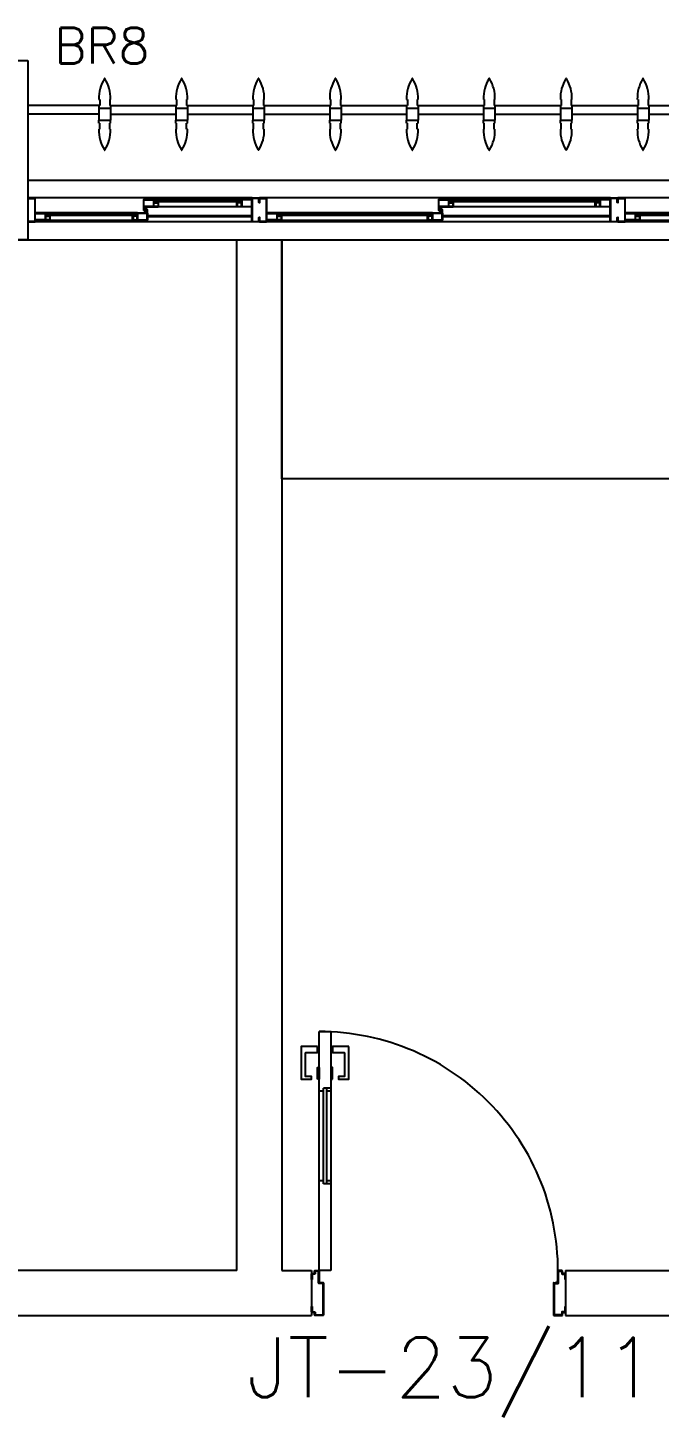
# Model space of a CAD drawing. Header units: millimetres. Extents: x 2128 to 2646, y 1972 to 2207.
# Drawn here: x 2329.461 to 2331.576, y 2139.024 to 2143.675 of the extents above; entities that cross this region are included whole.
import ezdxf

# ---------------------------------------------------------------- set-up
doc = ezdxf.new("R2010")
doc.units = ezdxf.units.MM
for name, color, linetype in [('AR-ALV', 2, 'Continuous'), ('AR-BANCADAS', 1, 'Continuous'), ('AR-BRISES', 1, 'Continuous'), ('AR-ESQ', 1, 'Continuous'), ('AR-ESTC', 3, 'Continuous'), ('AR-PEITORIL', 1, 'Continuous'), ('AR-PORTA', 1, 'Continuous'), ('BC- VISTA', 1, 'Continuous'), ('BR-PAINEL', 1, 'Continuous'), ('BR-SUPORTE', 1, 'Continuous'), ('BR-TEXTO', 2, 'Continuous'), ('DT-ESQ-BAGUETE-C', 1, 'Continuous'), ('DT-ESQ-BAGUETE-V', 1, 'Continuous'), ('DT-ESQ-CHAPA DOBRADA-V', 1, 'Continuous'), ('DT-ESQ-PERFIL CADEIRA-C', 2, 'Continuous'), ('DT-ESQ-PERFIL CADEIRA-V', 2, 'Continuous'), ('DT-ESQ-PERFIL U SIMPLES-C', 2, 'Continuous'), ('DT-ESQ-PERFIL U-C', 2, 'Continuous'), ('DT-ESQ-PERFIL U-V', 1, 'Continuous'), ('DT-ESQ-VIDRO-C', 2, 'Continuous'), ('DT-TXTMOD', 1, 'Continuous'), ('ENDEREÇO', 2, 'Continuous'), ('maçaneta', 1, 'Continuous'), ('mov', 1, 'Continuous'), ('PM-PERFIL U-C', 2, 'Continuous'), ('PM-VIDRO', 2, 'Continuous'), ('pm1', 2, 'Continuous'), ('pm2', 2, 'Continuous')]:
    doc.layers.add(name, color=color, linetype=linetype)
doc.styles.add('S10', font='simplex.shx', dxfattribs={"height": 0.1})
doc.styles.add('S12', font='simplex.shx', dxfattribs={"width": 1.1, "height": 0.12})
doc.styles.add('UNB1-100', font='simplex.shx', dxfattribs={"height": 0.2})

# ---------------------------------------------------------------- blocks, each defined once
blk = doc.blocks.new('EF40-P')
at = {"layer": 'DT-ESQ-BAGUETE-C', "ltscale": 0.1}
for points in [[(3.1015, -0.08), (3.115, -0.08), (3.115, -0.0785), (3.102, -0.0785, -0.414214), (3.1015, -0.078), (3.1015, -0.067, -0.414214), (3.102, -0.0665), (3.115, -0.0665), (3.115, -0.065), (3.1015, -0.065, 0.414214), (3.1, -0.0665), (3.1, -0.0785, 0.414214)], [(3.81, -0.08), (3.7965, -0.08), (3.7965, -0.0785), (3.8095, -0.0785, 0.414214), (3.81, -0.078), (3.81, -0.067, 0.414214), (3.8095, -0.0665), (3.7965, -0.0665), (3.7965, -0.065), (3.81, -0.065, -0.414214), (3.8115, -0.0665), (3.8115, -0.0785, -0.414214)], [(4.3015, -0.08), (4.315, -0.08), (4.315, -0.0785), (4.302, -0.0785, -0.414214), (4.3015, -0.078), (4.3015, -0.067, -0.414214), (4.302, -0.0665), (4.315, -0.0665), (4.315, -0.065), (4.3015, -0.065, 0.414214), (4.3, -0.0665), (4.3, -0.0785, 0.414214)], [(4.7975, -0.08), (4.784, -0.08), (4.784, -0.0785), (4.797, -0.0785, 0.414214), (4.7975, -0.078), (4.7975, -0.067, 0.414214), (4.797, -0.0665), (4.784, -0.0665), (4.784, -0.065), (4.7975, -0.065, -0.414214), (4.799, -0.0665), (4.799, -0.0785, -0.414214)], [(5.0765, -0.08), (5.09, -0.08), (5.09, -0.0785), (5.077, -0.0785, -0.414214), (5.0765, -0.078), (5.0765, -0.067, -0.414214), (5.077, -0.0665), (5.09, -0.0665), (5.09, -0.065), (5.0765, -0.065, 0.414214), (5.075, -0.0665), (5.075, -0.0785, 0.414214)], [(3.2485, -0.125), (3.235, -0.125), (3.235, -0.1235), (3.248, -0.1235, 0.414214), (3.2485, -0.123), (3.2485, -0.112, 0.414214), (3.248, -0.1115), (3.235, -0.1115), (3.235, -0.11), (3.2485, -0.11, -0.414214), (3.25, -0.1115), (3.25, -0.1235, -0.414214)], [(3.7265, -0.125), (3.74, -0.125), (3.74, -0.1235), (3.727, -0.1235, -0.414214), (3.7265, -0.123), (3.7265, -0.112, -0.414214), (3.727, -0.1115), (3.74, -0.1115), (3.74, -0.11), (3.7265, -0.11, 0.414214), (3.725, -0.1115), (3.725, -0.1235, 0.414214)], [(4.4485, -0.125), (4.435, -0.125), (4.435, -0.1235), (4.448, -0.1235, 0.414214), (4.4485, -0.123), (4.4485, -0.112, 0.414214), (4.448, -0.1115), (4.435, -0.1115), (4.435, -0.11), (4.4485, -0.11, -0.414214), (4.45, -0.1115), (4.45, -0.1235, -0.414214)], [(4.714, -0.125), (4.7275, -0.125), (4.7275, -0.1235), (4.7145, -0.1235, -0.414214), (4.714, -0.123), (4.714, -0.112, -0.414214), (4.7145, -0.1115), (4.7275, -0.1115), (4.7275, -0.11), (4.714, -0.11, 0.414214), (4.7125, -0.1115), (4.7125, -0.1235, 0.414214)]]:
    blk.add_lwpolyline(points, format="xyb", close=True, dxfattribs=at)
at = {"layer": 'DT-ESQ-BAGUETE-V', "ltscale": 0.1}
for p, q in [((2.61, -0.065), (3.1015, -0.065)), ((3.81, -0.065), (4.3015, -0.065)), ((4.7975, -0.065), (5.0765, -0.065)), ((3.2485, -0.11), (3.7265, -0.11)), ((4.4485, -0.11), (4.714, -0.11))]:
    blk.add_line(p, q, dxfattribs=at)
at = {"layer": 'DT-ESQ-CHAPA DOBRADA-V', "ltscale": 0.1}
for p, q in [((3.2, -0.077), (3.7615, -0.077)), ((3.2, -0.08), (3.7615, -0.08)), ((4.4, -0.077), (4.749, -0.077)), ((4.4, -0.08), (4.749, -0.08))]:
    blk.add_line(p, q, dxfattribs=at)
at = {"layer": 'DT-ESQ-PERFIL CADEIRA-C', "ltscale": 0.1}
for p, q in [((3.15, -0.0885), (3.1015, -0.0885)), ((3.7635, -0.0885), (3.81, -0.0885)), ((4.35, -0.0885), (4.3015, -0.0885)), ((4.751, -0.0885), (4.7975, -0.0885)), ((5.125, -0.0885), (5.0765, -0.0885)), ((3.2, -0.1335), (3.2485, -0.1335)), ((3.773, -0.1335), (3.7265, -0.1335)), ((4.4, -0.1335), (4.4485, -0.1335)), ((4.7605, -0.1335), (4.714, -0.1335))]:
    blk.add_line(p, q, dxfattribs=at)
for points in [[(3.1015, -0.09), (3.15, -0.09), (3.15, -0.0885), (3.115, -0.0885, 0.198912), (3.1161, -0.0881, 0.198913), (3.1165, -0.087), (3.1165, -0.067, -0.414214), (3.117, -0.0665), (3.15, -0.0665), (3.15, -0.065), (3.1165, -0.065, 0.414214), (3.115, -0.0665), (3.115, -0.0785), (3.115, -0.08), (3.115, -0.087), (3.1015, -0.087, 1)], [(3.81, -0.087, -1), (3.81, -0.09), (3.7635, -0.09, -0.414214), (3.7615, -0.088), (3.7615, -0.067, -0.414214), (3.7635, -0.065), (3.795, -0.065, -0.414214), (3.7965, -0.0665), (3.7965, -0.087)], [(3.7965, -0.0885, -0.198913), (3.7954, -0.0881, -0.198913), (3.795, -0.087), (3.795, -0.067, 0.414214), (3.7945, -0.0665), (3.7635, -0.0665, 0.414214), (3.763, -0.067), (3.763, -0.088, 0.414214), (3.7635, -0.0885)], [(4.3015, -0.09), (4.35, -0.09), (4.35, -0.0885), (4.315, -0.0885, 0.198912), (4.3161, -0.0881, 0.198913), (4.3165, -0.087), (4.3165, -0.067, -0.414214), (4.317, -0.0665), (4.35, -0.0665), (4.35, -0.065), (4.3165, -0.065, 0.414214), (4.315, -0.0665), (4.315, -0.0785), (4.315, -0.08), (4.315, -0.087), (4.3015, -0.087, 1)], [(4.7975, -0.087, -1), (4.7975, -0.09), (4.751, -0.09, -0.414214), (4.749, -0.088), (4.749, -0.067, -0.414214), (4.751, -0.065), (4.7825, -0.065, -0.414214), (4.784, -0.0665), (4.784, -0.087)], [(4.784, -0.0885, -0.198913), (4.7829, -0.0881, -0.198913), (4.7825, -0.087), (4.7825, -0.067, 0.414214), (4.782, -0.0665), (4.751, -0.0665, 0.414214), (4.7505, -0.067), (4.7505, -0.088, 0.414214), (4.751, -0.0885)], [(5.0765, -0.09), (5.125, -0.09), (5.125, -0.0885), (5.09, -0.0885, 0.198912), (5.0911, -0.0881, 0.198913), (5.0915, -0.087), (5.0915, -0.067, -0.414214), (5.092, -0.0665), (5.125, -0.0665), (5.125, -0.065), (5.0915, -0.065, 0.414214), (5.09, -0.0665), (5.09, -0.0785), (5.09, -0.08), (5.09, -0.087), (5.0765, -0.087, 1)], [(3.2485, -0.135), (3.2, -0.135), (3.2, -0.1335), (3.235, -0.1335, -0.198912), (3.2339, -0.1331, -0.198913), (3.2335, -0.132), (3.2335, -0.112, 0.414214), (3.233, -0.1115), (3.2, -0.1115), (3.2, -0.11), (3.2335, -0.11, -0.414214), (3.235, -0.1115), (3.235, -0.1235), (3.235, -0.125), (3.235, -0.132), (3.2485, -0.132, -1)], [(3.7265, -0.132, 1), (3.7265, -0.135), (3.773, -0.135, 0.414214), (3.775, -0.133), (3.775, -0.112, 0.414214), (3.773, -0.11), (3.7415, -0.11, 0.414214), (3.74, -0.1115), (3.74, -0.132)], [(3.74, -0.1335, 0.198913), (3.7411, -0.1331, 0.198913), (3.7415, -0.132), (3.7415, -0.112, -0.414214), (3.742, -0.1115), (3.773, -0.1115, -0.414214), (3.7735, -0.112), (3.7735, -0.133, -0.414214), (3.773, -0.1335)], [(4.4485, -0.135), (4.4, -0.135), (4.4, -0.1335), (4.435, -0.1335, -0.198912), (4.4339, -0.1331, -0.198913), (4.4335, -0.132), (4.4335, -0.112, 0.414214), (4.433, -0.1115), (4.4, -0.1115), (4.4, -0.11), (4.4335, -0.11, -0.414214), (4.435, -0.1115), (4.435, -0.1235), (4.435, -0.125), (4.435, -0.132), (4.4485, -0.132, -1)], [(4.714, -0.132, 1), (4.714, -0.135), (4.7605, -0.135, 0.414214), (4.7625, -0.133), (4.7625, -0.112, 0.414214), (4.7605, -0.11), (4.729, -0.11, 0.414214), (4.7275, -0.1115), (4.7275, -0.132)], [(4.7275, -0.1335, 0.198913), (4.7286, -0.1331, 0.198913), (4.729, -0.132), (4.729, -0.112, -0.414214), (4.7295, -0.1115), (4.7605, -0.1115, -0.414214), (4.761, -0.112), (4.761, -0.133, -0.414214), (4.7605, -0.1335)]]:
    blk.add_lwpolyline(points, format="xyb", close=True, dxfattribs=at)
at = {"layer": 'DT-ESQ-PERFIL CADEIRA-V', "ltscale": 0.1}
for p, q in [((2.595, -0.09), (3.1015, -0.09)), ((3.795, -0.09), (4.3015, -0.09)), ((4.7825, -0.09), (5.0765, -0.09)), ((3.2485, -0.135), (3.7265, -0.135)), ((4.4485, -0.135), (4.714, -0.135))]:
    blk.add_line(p, q, dxfattribs=at)
at = {"layer": 'DT-ESQ-PERFIL U SIMPLES-C', "ltscale": 0.1}
for points in [[(3.7635, -0.102), (3.7715, -0.102), (3.7715, -0.1005), (3.7635, -0.1005, -0.414214), (3.763, -0.1), (3.763, -0.092, -0.414214), (3.7635, -0.0915), (3.7715, -0.0915), (3.7715, -0.09), (3.7635, -0.09, 0.414214), (3.7615, -0.092), (3.7615, -0.1, 0.414214)], [(4.751, -0.102), (4.759, -0.102), (4.759, -0.1005), (4.751, -0.1005, -0.414214), (4.7505, -0.1), (4.7505, -0.092, -0.414214), (4.751, -0.0915), (4.759, -0.0915), (4.759, -0.09), (4.751, -0.09, 0.414214), (4.749, -0.092), (4.749, -0.1, 0.414214)], [(3.773, -0.098), (3.765, -0.098), (3.765, -0.0995), (3.773, -0.0995, -0.414214), (3.7735, -0.1), (3.7735, -0.108, -0.414214), (3.773, -0.1085), (3.765, -0.1085), (3.765, -0.11), (3.773, -0.11, 0.414214), (3.775, -0.108), (3.775, -0.1, 0.414214)], [(4.7605, -0.098), (4.7525, -0.098), (4.7525, -0.0995), (4.7605, -0.0995, -0.414214), (4.761, -0.1), (4.761, -0.108, -0.414214), (4.7605, -0.1085), (4.7525, -0.1085), (4.7525, -0.11), (4.7605, -0.11, 0.414214), (4.7625, -0.108), (4.7625, -0.1, 0.414214)]]:
    blk.add_lwpolyline(points, format="xyb", close=True, dxfattribs=at)
at = {"layer": 'DT-ESQ-PERFIL U-C', "ltscale": 0.1}
for points in [[(3.175, -0.0615, 0.414214), (3.1735, -0.06), (3.1515, -0.06, 0.414214), (3.15, -0.0615), (3.15, -0.1385, 0.414214), (3.1515, -0.14), (3.1735, -0.14, 0.414214), (3.175, -0.1385), (3.175, -0.125), (3.1735, -0.125), (3.1735, -0.138, -0.414214), (3.173, -0.1385), (3.152, -0.1385, -0.414214), (3.1515, -0.138), (3.1515, -0.062, -0.414214), (3.152, -0.0615), (3.173, -0.0615, -0.414214), (3.1735, -0.062), (3.1735, -0.075), (3.175, -0.075)], [(3.175, -0.0615, -0.414214), (3.1765, -0.06), (3.1985, -0.06, -0.414214), (3.2, -0.0615), (3.2, -0.1385, -0.414214), (3.1985, -0.14), (3.1765, -0.14, -0.414214), (3.175, -0.1385), (3.175, -0.125), (3.1765, -0.125), (3.1765, -0.138, 0.414214), (3.177, -0.1385), (3.198, -0.1385, 0.414214), (3.1985, -0.138), (3.1985, -0.062, 0.414214), (3.198, -0.0615), (3.177, -0.0615, 0.414214), (3.1765, -0.062), (3.1765, -0.075), (3.175, -0.075)], [(4.375, -0.0615, 0.414214), (4.3735, -0.06), (4.3515, -0.06, 0.414214), (4.35, -0.0615), (4.35, -0.1385, 0.414214), (4.3515, -0.14), (4.3735, -0.14, 0.414214), (4.375, -0.1385), (4.375, -0.125), (4.3735, -0.125), (4.3735, -0.138, -0.414214), (4.373, -0.1385), (4.352, -0.1385, -0.414214), (4.3515, -0.138), (4.3515, -0.062, -0.414214), (4.352, -0.0615), (4.373, -0.0615, -0.414214), (4.3735, -0.062), (4.3735, -0.075), (4.375, -0.075)], [(4.375, -0.0615, -0.414214), (4.3765, -0.06), (4.3985, -0.06, -0.414214), (4.4, -0.0615), (4.4, -0.1385, -0.414214), (4.3985, -0.14), (4.3765, -0.14, -0.414214), (4.375, -0.1385), (4.375, -0.125), (4.3765, -0.125), (4.3765, -0.138, 0.414214), (4.377, -0.1385), (4.398, -0.1385, 0.414214), (4.3985, -0.138), (4.3985, -0.062, 0.414214), (4.398, -0.0615), (4.377, -0.0615, 0.414214), (4.3765, -0.062), (4.3765, -0.075), (4.375, -0.075)], [(5.15, -0.0615, 0.414214), (5.1485, -0.06), (5.1265, -0.06, 0.414214), (5.125, -0.0615), (5.125, -0.1385, 0.414214), (5.1265, -0.14), (5.1485, -0.14, 0.414214), (5.15, -0.1385), (5.15, -0.125), (5.1485, -0.125), (5.1485, -0.138, -0.414214), (5.148, -0.1385), (5.127, -0.1385, -0.414214), (5.1265, -0.138), (5.1265, -0.062, -0.414214), (5.127, -0.0615), (5.148, -0.0615, -0.414214), (5.1485, -0.062), (5.1485, -0.075), (5.15, -0.075)]]:
    blk.add_lwpolyline(points, format="xyb", close=True, dxfattribs=at)
at = {"layer": 'DT-ESQ-PERFIL U-V', "ltscale": 0.1}
for p, q in [((1.9985, -0.06), (3.1515, -0.06)), ((3.1985, -0.06), (4.3515, -0.06)), ((4.3985, -0.06), (5.1265, -0.06)), ((1.9985, -0.14), (3.1515, -0.14)), ((3.1985, -0.14), (4.3515, -0.14)), ((4.3985, -0.14), (5.1265, -0.14))]:
    blk.add_line(p, q, dxfattribs=at)
at = {"layer": 'DT-ESQ-VIDRO-C', "ltscale": 0.1}
for points in [[(3.1125, -0.085), (3.1125, -0.082), (2.599, -0.082), (2.599, -0.085)], [(4.3125, -0.085), (4.3125, -0.082), (3.799, -0.082), (3.799, -0.085)], [(5.0875, -0.085), (5.0875, -0.082), (4.7865, -0.082), (4.7865, -0.085)], [(3.238, -0.13), (3.238, -0.127), (3.737, -0.127), (3.737, -0.13)], [(4.438, -0.13), (4.438, -0.127), (4.7245, -0.127), (4.7245, -0.13)]]:
    blk.add_lwpolyline(points, close=True, dxfattribs=at)
at = {"layer": 'DT-TXTMOD', "ltscale": 0.1, "style": 'S10', "flags": 3}
for tag, p in [('M01', (0.025, -0.28)), ('M02', (0.3253, -0.28)), ('M03', (0.627, -0.28)), ('M04', (0.9288, -0.28)), ('M05', (1.2306, -0.28)), ('M06', (1.5323, -0.28)), ('M07', (1.8341, -0.28)), ('M08', (2.1359, -0.28)), ('M09', (2.4376, -0.28)), ('M10', (2.7394, -0.28)), ('M11', (3.0412, -0.28)), ('M12', (3.3429, -0.28)), ('M13', (3.6447, -0.28)), ('M14', (3.9464, -0.28)), ('M15', (4.2482, -0.28)), ('M16', (4.55, -0.28)), ('M17', (4.8517, -0.28))]:
    blk.add_attdef(tag, p, '', height=0.1, dxfattribs=at)
blk = doc.blocks.new('BR-MODULO8')
at = {"layer": 'BR-PAINEL'}
for p, q in [((-4.9117, 0.27), (-4.9092, 0.27)), ((-4.9117, 0.25), (-4.9117, 0.24)), ((-4.9117, 0.25), (-4.9092, 0.25)), ((-4.9117, 0.24), (-4.8733, 0.24)), ((-4.9117, 0.24), (-4.9117, 0.2)), ((-4.9092, 0.27), (-4.9092, 0.25)), ((-4.8758, 0.27), (-4.8758, 0.25)), ((-4.8733, 0.27), (-4.8758, 0.27)), ((-4.8733, 0.25), (-4.8758, 0.25)), ((-4.8733, 0.25), (-4.8733, 0.24)), ((-4.8733, 0.24), (-4.8733, 0.2)), ((-4.6542, 0.27), (-4.6517, 0.27)), ((-4.6542, 0.25), (-4.6542, 0.24)), ((-4.6542, 0.25), (-4.6517, 0.25)), ((-4.6542, 0.24), (-4.6158, 0.24)), ((-4.6542, 0.24), (-4.6542, 0.2)), ((-4.6517, 0.27), (-4.6517, 0.25)), ((-4.6183, 0.27), (-4.6183, 0.25)), ((-4.6158, 0.27), (-4.6183, 0.27)), ((-4.6158, 0.25), (-4.6183, 0.25)), ((-4.6158, 0.25), (-4.6158, 0.24)), ((-4.6158, 0.24), (-4.6158, 0.2)), ((-4.3967, 0.27), (-4.3942, 0.27)), ((-4.3967, 0.25), (-4.3967, 0.24)), ((-4.3967, 0.25), (-4.3942, 0.25)), ((-4.3967, 0.24), (-4.3583, 0.24)), ((-4.3967, 0.24), (-4.3967, 0.2)), ((-4.3942, 0.27), (-4.3942, 0.25)), ((-4.3608, 0.27), (-4.3608, 0.25)), ((-4.3583, 0.27), (-4.3608, 0.27)), ((-4.3583, 0.25), (-4.3608, 0.25)), ((-4.3583, 0.25), (-4.3583, 0.24)), ((-4.3583, 0.24), (-4.3583, 0.2)), ((-4.1392, 0.27), (-4.1367, 0.27)), ((-4.1392, 0.25), (-4.1392, 0.24)), ((-4.1392, 0.25), (-4.1367, 0.25)), ((-4.1392, 0.24), (-4.1008, 0.24)), ((-4.1392, 0.24), (-4.1392, 0.2)), ((-4.1367, 0.27), (-4.1367, 0.25)), ((-4.1033, 0.27), (-4.1033, 0.25)), ((-4.1008, 0.27), (-4.1033, 0.27)), ((-4.1008, 0.25), (-4.1033, 0.25)), ((-4.1008, 0.25), (-4.1008, 0.24)), ((-4.1008, 0.24), (-4.1008, 0.2)), ((-3.8817, 0.27), (-3.8792, 0.27)), ((-3.8817, 0.25), (-3.8817, 0.24)), ((-3.8817, 0.25), (-3.8792, 0.25)), ((-3.8817, 0.24), (-3.8433, 0.24)), ((-3.8817, 0.24), (-3.8817, 0.2)), ((-3.8792, 0.27), (-3.8792, 0.25)), ((-3.8458, 0.27), (-3.8458, 0.25)), ((-3.8433, 0.27), (-3.8458, 0.27)), ((-3.8433, 0.25), (-3.8458, 0.25)), ((-3.8433, 0.25), (-3.8433, 0.24)), ((-3.8433, 0.24), (-3.8433, 0.2)), ((-3.6242, 0.27), (-3.6217, 0.27)), ((-3.6242, 0.25), (-3.6242, 0.24)), ((-3.6242, 0.25), (-3.6217, 0.25)), ((-3.6242, 0.24), (-3.5858, 0.24)), ((-3.6242, 0.24), (-3.6242, 0.2)), ((-3.6217, 0.27), (-3.6217, 0.25)), ((-3.5883, 0.27), (-3.5883, 0.25)), ((-3.5858, 0.27), (-3.5883, 0.27)), ((-3.5858, 0.25), (-3.5883, 0.25)), ((-3.5858, 0.25), (-3.5858, 0.24)), ((-3.5858, 0.24), (-3.5858, 0.2)), ((-3.3667, 0.27), (-3.3642, 0.27)), ((-3.3667, 0.25), (-3.3667, 0.24)), ((-3.3667, 0.25), (-3.3642, 0.25)), ((-3.3667, 0.24), (-3.3283, 0.24)), ((-3.3667, 0.24), (-3.3667, 0.2)), ((-3.3642, 0.27), (-3.3642, 0.25)), ((-3.3308, 0.27), (-3.3308, 0.25)), ((-3.3283, 0.27), (-3.3308, 0.27)), ((-3.3283, 0.25), (-3.3308, 0.25)), ((-3.3283, 0.25), (-3.3283, 0.24)), ((-3.3283, 0.24), (-3.3283, 0.2)), ((-3.1092, 0.27), (-3.1067, 0.27)), ((-3.1092, 0.25), (-3.1092, 0.24)), ((-3.1092, 0.25), (-3.1067, 0.25)), ((-3.1092, 0.24), (-3.0708, 0.24)), ((-3.1092, 0.24), (-3.1092, 0.2)), ((-3.1067, 0.27), (-3.1067, 0.25)), ((-3.0733, 0.27), (-3.0733, 0.25)), ((-3.0708, 0.27), (-3.0733, 0.27)), ((-3.0708, 0.25), (-3.0733, 0.25)), ((-3.0708, 0.25), (-3.0708, 0.24)), ((-3.0708, 0.24), (-3.0708, 0.2)), ((-4.9117, 0.2), (-4.8733, 0.2)), ((-4.9117, 0.19), (-4.9117, 0.2)), ((-4.9117, 0.19), (-4.9092, 0.19)), ((-4.9092, 0.17), (-4.9092, 0.19)), ((-4.8733, 0.19), (-4.8758, 0.19)), ((-4.8758, 0.17), (-4.8758, 0.19)), ((-4.8733, 0.19), (-4.8733, 0.2)), ((-4.6542, 0.2), (-4.6158, 0.2)), ((-4.6542, 0.19), (-4.6542, 0.2)), ((-4.6542, 0.19), (-4.6517, 0.19)), ((-4.6517, 0.17), (-4.6517, 0.19)), ((-4.6158, 0.19), (-4.6183, 0.19)), ((-4.6183, 0.17), (-4.6183, 0.19)), ((-4.6158, 0.19), (-4.6158, 0.2)), ((-4.3967, 0.2), (-4.3583, 0.2)), ((-4.3967, 0.19), (-4.3967, 0.2)), ((-4.3967, 0.19), (-4.3942, 0.19)), ((-4.3942, 0.17), (-4.3942, 0.19)), ((-4.3583, 0.19), (-4.3608, 0.19)), ((-4.3608, 0.17), (-4.3608, 0.19)), ((-4.3583, 0.19), (-4.3583, 0.2)), ((-4.1392, 0.2), (-4.1008, 0.2)), ((-4.1392, 0.19), (-4.1392, 0.2)), ((-4.1392, 0.19), (-4.1367, 0.19)), ((-4.1367, 0.17), (-4.1367, 0.19)), ((-4.1008, 0.19), (-4.1033, 0.19)), ((-4.1033, 0.17), (-4.1033, 0.19)), ((-4.1008, 0.19), (-4.1008, 0.2)), ((-3.8817, 0.2), (-3.8433, 0.2)), ((-3.8817, 0.19), (-3.8817, 0.2)), ((-3.8817, 0.19), (-3.8792, 0.19)), ((-3.8792, 0.17), (-3.8792, 0.19)), ((-3.8433, 0.19), (-3.8458, 0.19)), ((-3.8458, 0.17), (-3.8458, 0.19)), ((-3.8433, 0.19), (-3.8433, 0.2)), ((-3.6242, 0.2), (-3.5858, 0.2)), ((-3.6242, 0.19), (-3.6242, 0.2)), ((-3.6242, 0.19), (-3.6217, 0.19)), ((-3.6217, 0.17), (-3.6217, 0.19)), ((-3.5858, 0.19), (-3.5883, 0.19)), ((-3.5883, 0.17), (-3.5883, 0.19)), ((-3.5858, 0.19), (-3.5858, 0.2)), ((-3.3667, 0.2), (-3.3283, 0.2)), ((-3.3667, 0.19), (-3.3667, 0.2)), ((-3.3667, 0.19), (-3.3642, 0.19)), ((-3.3642, 0.17), (-3.3642, 0.19)), ((-3.3283, 0.19), (-3.3308, 0.19)), ((-3.3308, 0.17), (-3.3308, 0.19)), ((-3.3283, 0.19), (-3.3283, 0.2)), ((-3.1092, 0.2), (-3.0708, 0.2)), ((-3.1092, 0.19), (-3.1092, 0.2)), ((-3.1092, 0.19), (-3.1067, 0.19)), ((-3.1067, 0.17), (-3.1067, 0.19)), ((-3.0708, 0.19), (-3.0733, 0.19)), ((-3.0733, 0.17), (-3.0733, 0.19)), ((-3.0708, 0.19), (-3.0708, 0.2)), ((-4.9117, 0.17), (-4.9092, 0.17)), ((-4.8733, 0.17), (-4.8758, 0.17)), ((-4.6542, 0.17), (-4.6517, 0.17)), ((-4.6158, 0.17), (-4.6183, 0.17)), ((-4.3967, 0.17), (-4.3942, 0.17)), ((-4.3583, 0.17), (-4.3608, 0.17)), ((-4.1392, 0.17), (-4.1367, 0.17)), ((-4.1008, 0.17), (-4.1033, 0.17)), ((-3.8817, 0.17), (-3.8792, 0.17)), ((-3.8433, 0.17), (-3.8458, 0.17)), ((-3.6242, 0.17), (-3.6217, 0.17)), ((-3.5858, 0.17), (-3.5883, 0.17)), ((-3.3667, 0.17), (-3.3642, 0.17)), ((-3.3283, 0.17), (-3.3308, 0.17)), ((-3.1092, 0.17), (-3.1067, 0.17)), ((-3.0708, 0.17), (-3.0733, 0.17))]:
    blk.add_line(p, q, dxfattribs=at)
for centre, radius, start, end in [((-4.7867, 0.2739), 0.1251, 148.4721, 181.772), ((-4.8925, 0.3387), 0.001, 37.1012, 142.8988), ((-4.9983, 0.2739), 0.1251, 358.228, 31.5279), ((-4.5292, 0.2739), 0.1251, 148.4721, 181.772), ((-4.635, 0.3387), 0.001, 37.1012, 142.8988), ((-4.7408, 0.2739), 0.1251, 358.228, 31.5279), ((-4.2717, 0.2739), 0.1251, 148.4721, 181.772), ((-4.3775, 0.3387), 0.001, 37.1012, 142.8988), ((-4.4833, 0.2739), 0.1251, 358.228, 31.5279), ((-4.0142, 0.2739), 0.1251, 148.4721, 181.772), ((-4.12, 0.3387), 0.001, 37.1012, 142.8988), ((-4.2258, 0.2739), 0.1251, 358.228, 31.5279), ((-3.7567, 0.2739), 0.1251, 148.4721, 181.772), ((-3.8625, 0.3387), 0.001, 37.1012, 142.8988), ((-3.9683, 0.2739), 0.1251, 358.228, 31.5279), ((-3.4992, 0.2739), 0.1251, 148.4721, 181.772), ((-3.605, 0.3387), 0.001, 37.1012, 142.8988), ((-3.7108, 0.2739), 0.1251, 358.228, 31.5279), ((-3.2417, 0.2739), 0.1251, 148.4721, 181.772), ((-3.3475, 0.3387), 0.001, 37.1012, 142.8988), ((-3.4533, 0.2739), 0.1251, 358.228, 31.5279), ((-2.9842, 0.2739), 0.1251, 148.4721, 181.772), ((-3.09, 0.3387), 0.001, 37.1012, 142.8988), ((-3.1958, 0.2739), 0.1251, 358.228, 31.5279), ((-4.7867, 0.1661), 0.1251, 178.228, 211.5279), ((-4.9983, 0.1661), 0.1251, 328.4721, 1.772), ((-4.5292, 0.1661), 0.1251, 178.228, 211.5279), ((-4.7408, 0.1661), 0.1251, 328.4721, 1.772), ((-4.2717, 0.1661), 0.1251, 178.228, 211.5279), ((-4.4833, 0.1661), 0.1251, 328.4721, 1.772), ((-4.0142, 0.1661), 0.1251, 178.228, 211.5279), ((-4.2258, 0.1661), 0.1251, 328.4721, 1.772), ((-3.7567, 0.1661), 0.1251, 178.228, 211.5279), ((-3.9683, 0.1661), 0.1251, 328.4721, 1.772), ((-3.4992, 0.1661), 0.1251, 178.228, 211.5279), ((-3.7108, 0.1661), 0.1251, 328.4721, 1.772), ((-3.2417, 0.1661), 0.1251, 178.228, 211.5279), ((-3.4533, 0.1661), 0.1251, 328.4721, 1.772), ((-2.9842, 0.1661), 0.1251, 178.228, 211.5279), ((-3.1958, 0.1661), 0.1251, 328.4721, 1.772), ((-4.8925, 0.1013), 0.001, 217.1012, 322.8988), ((-4.635, 0.1013), 0.001, 217.1012, 322.8988), ((-4.3775, 0.1013), 0.001, 217.1012, 322.8988), ((-4.12, 0.1013), 0.001, 217.1012, 322.8988), ((-3.8625, 0.1013), 0.001, 217.1012, 322.8988), ((-3.605, 0.1013), 0.001, 217.1012, 322.8988), ((-3.3475, 0.1013), 0.001, 217.1012, 322.8988), ((-3.09, 0.1013), 0.001, 217.1012, 322.8988)]:
    blk.add_arc(centre, radius, start, end, dxfattribs=at)
at = {"layer": 'BR-SUPORTE'}
for p, q in [((-4.9117, 0.25), (-5.15, 0.25)), ((-4.8733, 0.25), (-4.6517, 0.25)), ((-4.6158, 0.25), (-4.3942, 0.25)), ((-4.3583, 0.25), (-4.1367, 0.25)), ((-4.1008, 0.25), (-3.8792, 0.25)), ((-3.8433, 0.25), (-3.6217, 0.25)), ((-3.5858, 0.25), (-3.3642, 0.25)), ((-3.3283, 0.25), (-3.1067, 0.25)), ((-3.0708, 0.25), (-2.8492, 0.25)), ((-4.9117, 0.22), (-5.15, 0.22)), ((-4.8733, 0.22), (-4.6542, 0.22)), ((-4.6158, 0.22), (-4.3967, 0.22)), ((-4.3583, 0.22), (-4.1392, 0.22)), ((-4.1008, 0.22), (-3.8817, 0.22)), ((-3.8433, 0.22), (-3.6242, 0.22)), ((-3.5858, 0.22), (-3.3667, 0.22)), ((-3.3283, 0.22), (-3.1092, 0.22)), ((-3.0708, 0.22), (-2.8517, 0.22))]:
    blk.add_line(p, q, dxfattribs=at)
blk = doc.blocks.new('PM3V')
at = {"layer": 'maçaneta'}
for points in [[(0.02, 0.9), (-0.035, 0.9), (-0.035, 0.79), (0, 0.79), (0, 0.8), (-0.02, 0.8), (-0.02, 0.8785, -0.414214), (-0.0185, 0.88), (0.02, 0.88)], [(0.125, 0.9), (0.07, 0.9), (0.07, 0.88), (0.1085, 0.88, -0.414214), (0.11, 0.8785), (0.11, 0.8), (0.09, 0.8), (0.09, 0.79), (0.125, 0.79)]]:
    blk.add_lwpolyline(points, format="xyb", close=True, dxfattribs=at)
for points in [[(0.02, 0.79), (0.02, 0.83), (0.025, 0.83), (0.025, 0.79)], [(0.07, 0.79), (0.07, 0.83), (0.065, 0.83), (0.065, 0.79)]]:
    blk.add_lwpolyline(points, close=True, dxfattribs=at)
at = {"layer": 'mov'}
blk.add_arc((0.025, 0.15), 0.8, 356.8472, 90, dxfattribs=at)
at = {"layer": 'PM-PERFIL U-C'}
for p, q in [((0.0015, 0.14), (0.01, 0.14)), ((0.01, 0.14), (0.01, 0.1485)), ((0.0115, 0.15), (0.0235, 0.15)), ((0.012, 0.148), (0.012, 0.1395)), ((0.023, 0.148), (0.012, 0.148)), ((0.023, 0.1085), (0.023, 0.148)), ((0.025, 0.1485), (0.025, 0.109)), ((0.825, 0.1485), (0.825, 0.109)), ((0.8385, 0.15), (0.8265, 0.15)), ((0.827, 0.148), (0.838, 0.148)), ((0.827, 0.1085), (0.827, 0.148)), ((0.838, 0.148), (0.838, 0.1395)), ((0.84, 0.14), (0.84, 0.1485)), ((0.8485, 0.14), (0.84, 0.14)), ((0, 0.12), (0, 0.1385)), ((0.002, 0.12), (0, 0.12)), ((0.002, 0.138), (0.002, 0.12)), ((0.0105, 0.138), (0.002, 0.138)), ((0.038, 0.107), (0.0245, 0.107)), ((0.0385, 0.109), (0.025, 0.109)), ((0.038, 0.107), (0.038, 0.002)), ((0.04, 0.1075), (0.04, 0.0015)), ((0.81, 0.1075), (0.81, 0.0015)), ((0.8115, 0.109), (0.825, 0.109)), ((0.812, 0.107), (0.8255, 0.107)), ((0.812, 0.107), (0.812, 0.002)), ((0.8395, 0.138), (0.848, 0.138)), ((0.848, 0.138), (0.848, 0.12)), ((0.848, 0.12), (0.85, 0.12)), ((0.85, 0.12), (0.85, 0.1385)), ((0, 0.03), (0.002, 0.03)), ((0, 0.0115), (0, 0.03)), ((0.01, 0.01), (0.0015, 0.01)), ((0.002, 0.03), (0.002, 0.012)), ((0.002, 0.012), (0.0105, 0.012)), ((0.01, 0.0015), (0.01, 0.01)), ((0.0385, 0), (0.0115, 0)), ((0.012, 0.0105), (0.012, 0.002)), ((0.012, 0.002), (0.038, 0.002)), ((0.8115, 0), (0.8385, 0)), ((0.838, 0.002), (0.812, 0.002)), ((0.838, 0.0105), (0.838, 0.002)), ((0.848, 0.012), (0.8395, 0.012)), ((0.84, 0.0015), (0.84, 0.01)), ((0.84, 0.01), (0.8485, 0.01)), ((0.85, 0.03), (0.848, 0.03)), ((0.848, 0.03), (0.848, 0.012)), ((0.85, 0.0115), (0.85, 0.03))]:
    blk.add_line(p, q, dxfattribs=at)
for centre, start, end in [((0.0015, 0.1385), 90, 180), ((0.0115, 0.1485), 90, 180), ((0.0235, 0.1485), 360, 90), ((0.8265, 0.1485), 90, 180), ((0.8385, 0.1485), 0, 90), ((0.8485, 0.1385), 0, 90), ((0.0105, 0.1395), 270, 0), ((0.0245, 0.1085), 180, 270), ((0.0385, 0.1075), 0, 90), ((0.8115, 0.1075), 90, 180), ((0.8255, 0.1085), 270, 0), ((0.8395, 0.1395), 180, 270), ((0.0015, 0.0115), 180, 270), ((0.0115, 0.0015), 180, 270), ((0.0105, 0.0105), 0, 90), ((0.0385, 0.0015), 269.9386, 0), ((0.8115, 0.0015), 180, 270.0614), ((0.8395, 0.0105), 90, 180), ((0.8385, 0.0015), 270, 0), ((0.8485, 0.0115), 270, 0)]:
    blk.add_arc(centre, 0.0015, start, end, dxfattribs=at)
at = {"layer": 'PM-VIDRO', "color": 1}
for p, q in [((0.04, 0.45), (0.04, 0.75)), ((0.05, 0.75), (0.05, 0.45))]:
    blk.add_line(p, q, dxfattribs=at)
at = {"layer": 'pm1'}
for p, q in [((0.025, 0.95), (0.065, 0.95)), ((0.025, 0.75), (0.025, 0.95)), ((0.065, 0.95), (0.065, 0.76)), ((0.04, 0.75), (0.025, 0.75)), ((0.065, 0.76), (0.04, 0.76)), ((0.04, 0.75), (0.04, 0.76)), ((0.05, 0.76), (0.05, 0.75)), ((0.065, 0.75), (0.05, 0.75)), ((0.065, 0.76), (0.065, 0.75)), ((0.025, 0.15), (0.025, 0.45)), ((0.04, 0.45), (0.025, 0.45)), ((0.04, 0.44), (0.04, 0.45)), ((0.065, 0.44), (0.04, 0.44)), ((0.065, 0.45), (0.05, 0.45)), ((0.05, 0.45), (0.05, 0.44)), ((0.065, 0.45), (0.065, 0.44)), ((0.065, 0.44), (0.065, 0.15)), ((0.065, 0.15), (0.025, 0.15))]:
    blk.add_line(p, q, dxfattribs=at)
at = {"layer": 'pm2'}
for p, q in [((0.025, 0.45), (0.025, 0.75)), ((0.065, 0.75), (0.065, 0.45)), ((0.025, 0.15), (0.025, 0.109)), ((0.025, 0.109), (0.035, 0.109)), ((0.8252, 0.109), (0.8152, 0.109)), ((0.8152, 0), (0.8402, 0)), ((0.8402, 0.01), (0.8502, 0.01)), ((0.8402, 0), (0.8402, 0.01))]:
    blk.add_line(p, q, dxfattribs=at)
blk = doc.blocks.new('BCL07')
at = {"layer": 'BC- VISTA'}
blk.add_lwpolyline([(0.8, 0), (0.8, -2.25), (0, -2.25), (0, 0)], close=True, dxfattribs=at)

msp = doc.modelspace()

# ---------------------------------------------------------------- linework, layer by layer
at = {"layer": 'AR-ALV'}
for p, q in [((2328.8115, 2142.9651), (2329.4615, 2142.9651)), ((2330.1615, 2139.5151), (2330.1615, 2142.9651)), ((2330.1615, 2142.9651), (2330.3115, 2142.9651)), ((2330.3115, 2142.9651), (2330.3115, 2139.5151)), ((2330.1615, 2139.5151), (2328.2615, 2139.5151)), ((2330.3115, 2139.5151), (2330.4115, 2139.5151)), ((2330.4115, 2139.5151), (2330.4115, 2139.3651)), ((2331.2615, 2139.5151), (2332.6365, 2139.5151)), ((2331.2615, 2139.5151), (2331.2615, 2139.3651)), ((2328.2615, 2139.3651), (2330.4115, 2139.3651)), ((2331.2615, 2139.3651), (2332.6365, 2139.3651))]:
    msp.add_line(p, q, dxfattribs=at)
at = {"layer": 'AR-ESTC'}
for p, q in [((2329.2615, 2143.5651), (2329.4615, 2143.5651)), ((2329.4615, 2143.5651), (2329.4615, 2142.9651)), ((2329.4615, 2142.9651), (2329.2615, 2142.9651))]:
    msp.add_line(p, q, dxfattribs=at)
at = {"layer": 'AR-PEITORIL'}
for p, q in [((2329.4615, 2143.1651), (2334.6115, 2143.1651)), ((2329.4615, 2142.9651), (2334.6115, 2142.9651))]:
    msp.add_line(p, q, dxfattribs=at)

# ---------------------------------------------------------------- block references
at = {"layer": 'AR-BANCADAS', "rotation": 90}
msp.add_blockref('BCL07', (2330.3115, 2142.1651), dxfattribs=at)
at = {"layer": 'AR-BRISES'}
ref = msp.add_blockref('BR-MODULO8', (2334.6115, 2143.1651), dxfattribs=at)
ref.add_attrib('BR', 'BR8', (2329.5499, 2143.5547), dxfattribs={"layer": 'BR-TEXTO', "height": 0.12, "style": 'S12'})
at = {"layer": 'AR-ESQ', "rotation": 180}
msp.add_blockref('EF40-P', (2334.6115, 2142.9651), dxfattribs=at)
at = {"layer": 'AR-PORTA'}
msp.add_blockref('PM3V', (2330.4115, 2139.3651), dxfattribs=at)

# ---------------------------------------------------------------- texts
at = {"layer": 'ENDEREÇO', "style": 'UNB1-100'}
msp.add_text('JT-23/11', height=0.2, dxfattribs=at).set_placement((2330.1949, 2139.0909))

doc.saveas('drawing.dxf')
